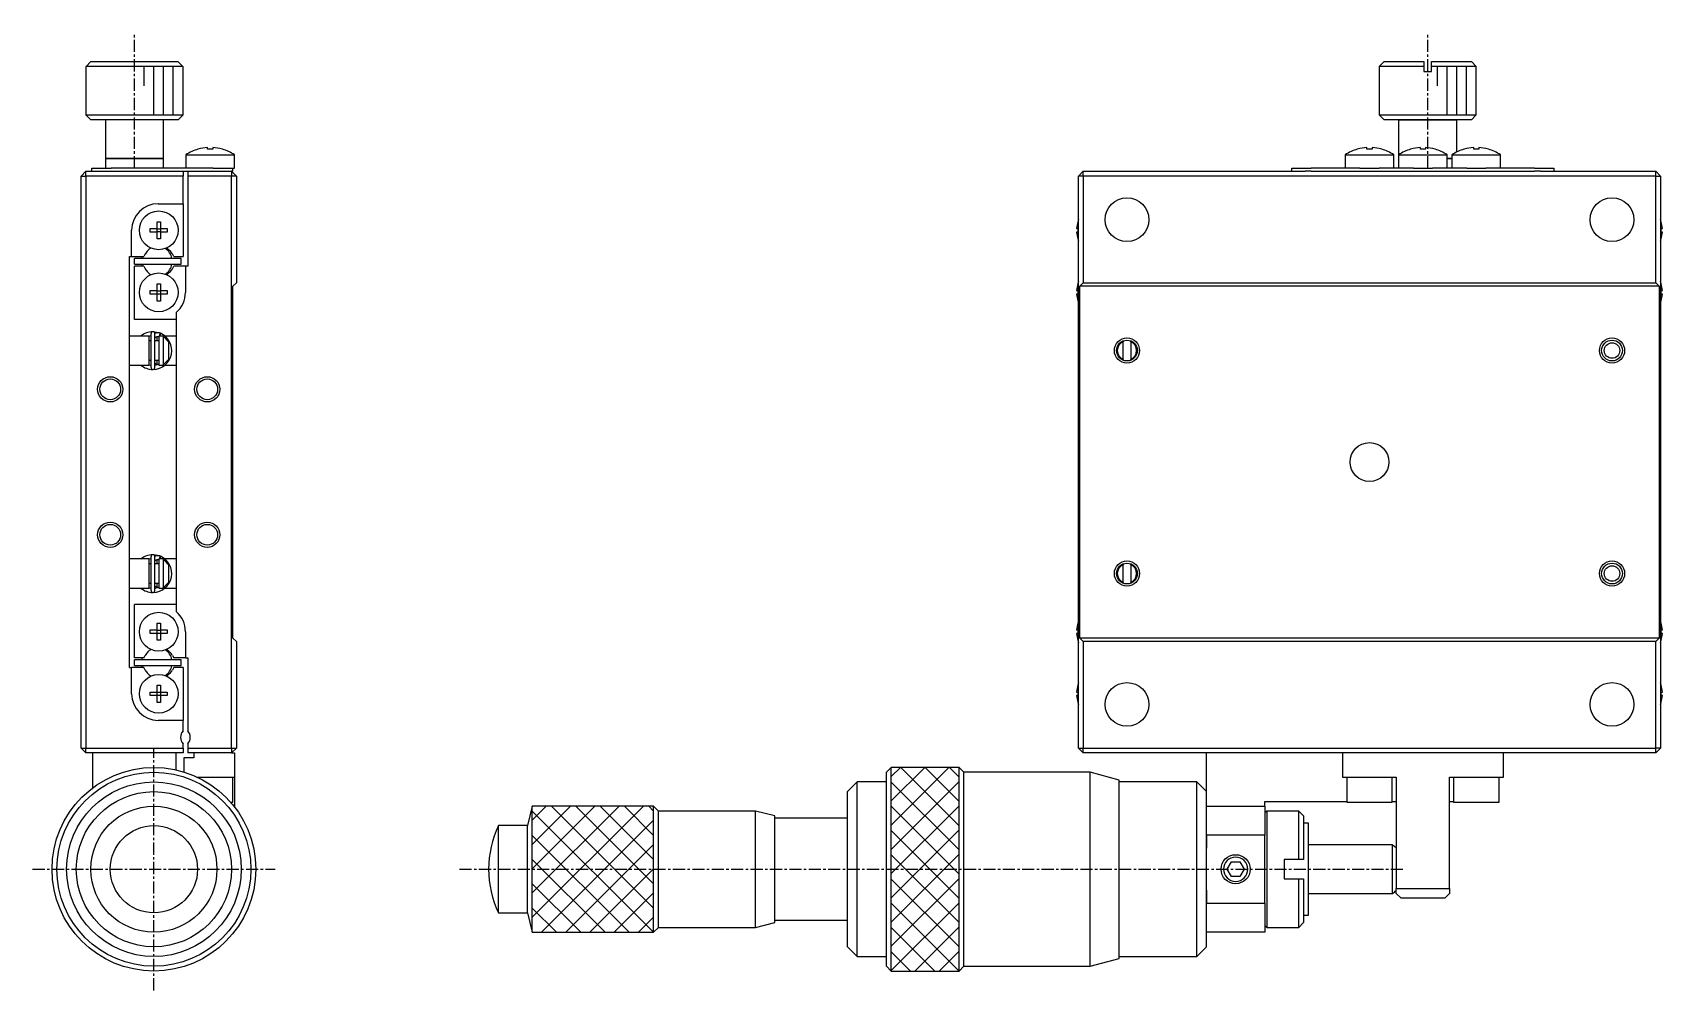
# Model space of a CAD drawing. Extents: x 369 to 725, y 64 to 283.
# Drawn here: x 556.9 to 724.9, y 138.5 to 237.3 of the extents above; entities that cross this region are included whole.
import ezdxf

# ---------------------------------------------------------------- set-up
doc = ezdxf.new("R2010")
doc.units = 0
doc.linetypes.add('CENTER', pattern=[2, 1.25, -0.25, 0.25, -0.25])
doc.layers.get('0').update_dxf_attribs({"linetype": 'CONTINUOUS'})
doc.layers.add('CENTER', color=1, linetype='CENTER')

msp = doc.modelspace()

# ---------------------------------------------------------------- linework, layer by layer
at = {"color": 7, "linetype": 'CONTINUOUS'}
for p, q in [((562.37, 233.85), (562.87, 234.35)), ((572.34, 233.85), (562.37, 233.85)), ((562.37, 233.35), (562.37, 233.85)), ((562.87, 234.35), (571.84, 234.35)), ((571.84, 234.35), (572.34, 233.85)), ((572.34, 233.85), (572.34, 233.35)), ((696.16, 234.35), (695.66, 233.85)), ((695.66, 233.85), (695.66, 228.85)), ((700.26, 233.85), (695.66, 233.85)), ((696.16, 234.35), (700.26, 234.35)), ((700.26, 234.35), (700.26, 233.85)), ((700.26, 233.85), (700.26, 233.35)), ((701.06, 233.85), (701.06, 234.35)), ((701.06, 234.35), (705.16, 234.35)), ((701.06, 233.35), (701.06, 233.85)), ((705.66, 233.85), (701.06, 233.85)), ((705.66, 233.85), (705.16, 234.35)), ((705.66, 228.85), (705.66, 233.85)), ((562.36, 233.35), (562.36, 228.85)), ((562.36, 233.35), (562.37, 233.35)), ((572.34, 233.35), (572.36, 233.35)), ((572.36, 228.85), (572.36, 233.35)), ((700.26, 233.35), (701.06, 233.35)), ((562.36, 228.85), (562.86, 228.35)), ((562.36, 228.85), (572.36, 228.85)), ((571.86, 228.35), (572.36, 228.85)), ((695.66, 228.85), (696.16, 228.35)), ((695.66, 228.85), (705.66, 228.85)), ((705.16, 228.35), (705.66, 228.85)), ((571.86, 228.35), (562.86, 228.35)), ((564.36, 228.35), (564.36, 224.35)), ((570.36, 224.35), (570.36, 228.35)), ((705.16, 228.35), (696.16, 228.35)), ((697.66, 228.35), (696.16, 228.35)), ((697.66, 228.35), (697.66, 224.74)), ((697.66, 228.35), (703.66, 228.35)), ((700.66, 228.35), (697.66, 228.35)), ((703.66, 228.35), (700.66, 228.35)), ((703.66, 225.03), (703.66, 228.35)), ((705.16, 228.35), (703.66, 228.35)), ((573.9, 225.31), (573.89, 225.32)), ((574.9, 225.31), (574.9, 225.48)), ((575.42, 225.31), (574.9, 225.31)), ((575.42, 225.48), (575.42, 225.31)), ((576.42, 225.32), (576.41, 225.31)), ((693.4, 225.31), (693.4, 225.32)), ((694.4, 225.31), (694.4, 225.48)), ((694.92, 225.31), (694.4, 225.31)), ((694.92, 225.48), (694.92, 225.31)), ((695.92, 225.32), (695.92, 225.31)), ((698.9, 225.31), (698.9, 225.32)), ((699.9, 225.31), (699.9, 225.48)), ((700.42, 225.31), (699.9, 225.31)), ((700.42, 225.48), (700.42, 225.31)), ((701.42, 225.32), (701.42, 225.31)), ((704.4, 225.31), (704.4, 225.32)), ((705.4, 225.31), (705.4, 225.48)), ((705.92, 225.31), (705.4, 225.31)), ((705.92, 225.48), (705.92, 225.31)), ((706.92, 225.32), (706.92, 225.31)), ((564.36, 224.35), (564.36, 223.35)), ((570.36, 224.35), (564.36, 224.35)), ((564.36, 224.35), (570.36, 224.35)), ((570.36, 223.35), (570.36, 224.35)), ((572.66, 224.74), (572.66, 223.35)), ((572.66, 224.74), (577.66, 224.74)), ((577.66, 223.35), (577.66, 224.74)), ((692.16, 224.74), (692.16, 223.35)), ((692.16, 224.74), (697.16, 224.74)), ((697.16, 223.35), (697.16, 224.74)), ((697.66, 224.74), (697.66, 223.35)), ((697.66, 224.74), (702.66, 224.74)), ((702.66, 223.35), (702.66, 224.74)), ((703.16, 224.35), (702.66, 224.35)), ((702.66, 224.35), (703.16, 224.35)), ((703.16, 224.74), (703.16, 223.35)), ((703.16, 224.74), (708.16, 224.74)), ((708.16, 223.35), (708.16, 224.74)), ((561.86, 222.55), (562.36, 223.05)), ((561.86, 222.55), (562.36, 222.55)), ((561.86, 163.55), (561.86, 222.55)), ((562.36, 223.05), (572.36, 223.05)), ((562.36, 222.55), (562.36, 223.05)), ((572.36, 222.55), (562.36, 222.55)), ((562.36, 222.55), (562.36, 163.55)), ((562.96, 223.35), (564.96, 223.35)), ((562.96, 223.05), (562.96, 223.35)), ((574.08, 223.35), (564.96, 223.35)), ((572.36, 223.05), (572.36, 222.55)), ((572.36, 223.05), (572.86, 223.05)), ((572.36, 219.7), (572.36, 222.55)), ((572.86, 223.05), (572.86, 222.55)), ((572.86, 223.05), (577.36, 223.05)), ((577.36, 222.55), (572.86, 222.55)), ((572.86, 222.55), (572.86, 213.25)), ((575.46, 223.35), (574.08, 223.35)), ((575.46, 223.35), (577.46, 223.35)), ((577.86, 222.55), (577.36, 223.05)), ((577.36, 223.05), (577.36, 222.55)), ((577.46, 223.05), (577.36, 223.05)), ((577.86, 222.55), (577.36, 222.55)), ((577.36, 163.55), (577.36, 222.55)), ((577.46, 223.35), (577.46, 223.05)), ((577.46, 223.35), (577.66, 223.35)), ((577.86, 222.55), (577.86, 211.55)), ((665.16, 223.05), (664.66, 222.55)), ((665.16, 222.55), (664.66, 222.55)), ((664.66, 163.55), (664.66, 222.55)), ((665.16, 223.05), (688.04, 223.05)), ((665.16, 222.55), (665.16, 223.05)), ((724.16, 222.55), (665.16, 222.55)), ((665.16, 222.55), (665.16, 211.55)), ((686.66, 223.35), (688.66, 223.35)), ((686.66, 223.05), (686.66, 223.35)), ((688.66, 223.05), (688.04, 223.05)), ((693.59, 223.35), (688.66, 223.35)), ((688.66, 223.05), (711.66, 223.05)), ((693.68, 223.35), (693.59, 223.35)), ((693.68, 223.35), (695.64, 223.35)), ((695.74, 223.35), (695.64, 223.35)), ((699.09, 223.35), (695.74, 223.35)), ((699.18, 223.35), (699.09, 223.35)), ((699.18, 223.35), (701.14, 223.35)), ((701.24, 223.35), (701.14, 223.35)), ((704.59, 223.35), (701.24, 223.35)), ((704.68, 223.35), (704.59, 223.35)), ((704.68, 223.35), (706.64, 223.35)), ((706.74, 223.35), (706.64, 223.35)), ((711.66, 223.35), (706.74, 223.35)), ((711.66, 223.35), (713.66, 223.35)), ((712.29, 223.05), (711.66, 223.05)), ((712.29, 223.05), (724.16, 223.05)), ((713.66, 223.35), (713.66, 223.05)), ((724.66, 222.55), (724.16, 223.05)), ((724.16, 222.55), (724.16, 223.05)), ((724.16, 222.55), (724.66, 222.55)), ((724.16, 211.55), (724.16, 222.55)), ((724.66, 222.55), (724.66, 163.55)), ((569.81, 219.7), (572.36, 219.7)), ((572.36, 219.7), (572.36, 214.25)), ((567.06, 214.25), (567.06, 216.95)), ((568.97, 217.13), (569.68, 217.13)), ((568.97, 216.77), (568.97, 217.13)), ((569.68, 216.77), (568.97, 216.77)), ((569.68, 217.13), (569.68, 217.83)), ((569.68, 217.83), (570.04, 217.83)), ((569.69, 217.12), (569.68, 217.13)), ((569.69, 216.78), (569.68, 216.77)), ((569.68, 216.06), (569.68, 216.77)), ((569.69, 216.78), (569.69, 217.12)), ((569.69, 217.12), (570.03, 217.12)), ((570.03, 216.78), (569.69, 216.78)), ((570.03, 217.12), (570.04, 217.13)), ((570.03, 217.12), (570.03, 216.78)), ((570.03, 216.78), (570.04, 216.77)), ((570.04, 217.83), (570.04, 217.13)), ((570.04, 217.13), (570.74, 217.13)), ((570.04, 216.77), (570.04, 216.06)), ((570.74, 216.77), (570.04, 216.77)), ((570.74, 217.13), (570.74, 216.77)), ((664.47, 217.13), (664.59, 217.13)), ((664.59, 216.77), (664.47, 216.77)), ((664.59, 217.84), (664.59, 217.83)), ((664.59, 217.13), (664.59, 216.77)), ((724.73, 217.83), (724.74, 217.84)), ((724.73, 216.77), (724.73, 217.13)), ((724.73, 217.13), (724.85, 217.13)), ((724.85, 216.77), (724.73, 216.77)), ((570.04, 216.06), (569.68, 216.06)), ((664.59, 216.06), (664.59, 216.06)), ((724.74, 216.06), (724.73, 216.06)), ((566.86, 171.85), (566.86, 214.25)), ((566.86, 214.25), (567.06, 214.25)), ((567.06, 214.25), (568.31, 214.25)), ((572.16, 214.05), (567.36, 214.05)), ((567.36, 213.45), (567.36, 214.05)), ((567.36, 213.45), (572.16, 213.45)), ((568.46, 214.51), (568.31, 214.25)), ((571.41, 214.25), (571.26, 214.51)), ((571.41, 214.25), (572.36, 214.25)), ((572.16, 213.45), (572.16, 214.05)), ((568.31, 213.25), (567.36, 213.25)), ((567.36, 207.75), (567.36, 213.25)), ((568.31, 213.25), (568.46, 212.99)), ((571.26, 212.99), (571.41, 213.25)), ((572.61, 213.25), (571.41, 213.25)), ((572.86, 213.25), (572.61, 213.25)), ((572.61, 213.25), (572.61, 210.55)), ((568.97, 210.73), (569.68, 210.73)), ((568.97, 210.37), (568.97, 210.73)), ((569.68, 210.37), (568.97, 210.37)), ((569.68, 210.73), (569.68, 211.43)), ((569.68, 211.43), (570.04, 211.43)), ((569.69, 210.72), (569.68, 210.73)), ((569.69, 210.38), (569.68, 210.37)), ((569.68, 209.66), (569.68, 210.37)), ((569.69, 210.38), (569.69, 210.72)), ((569.69, 210.72), (570.03, 210.72)), ((570.03, 210.38), (569.69, 210.38)), ((570.03, 210.72), (570.04, 210.73)), ((570.03, 210.72), (570.03, 210.38)), ((570.03, 210.38), (570.04, 210.37)), ((570.04, 211.43), (570.04, 210.73)), ((570.04, 210.73), (570.74, 210.73)), ((570.04, 210.37), (570.04, 209.66)), ((570.74, 210.37), (570.04, 210.37)), ((570.74, 210.73), (570.74, 210.37)), ((577.51, 211.2), (577.86, 211.55)), ((577.51, 174.9), (577.51, 211.2)), ((664.47, 210.73), (664.59, 210.73)), ((664.59, 210.37), (664.47, 210.37)), ((664.59, 211.44), (664.59, 211.43)), ((664.59, 210.73), (664.59, 210.37)), ((664.81, 211.2), (665.16, 211.55)), ((724.51, 211.2), (664.81, 211.2)), ((664.81, 174.9), (664.81, 211.2)), ((665.16, 211.55), (724.16, 211.55)), ((724.16, 211.55), (724.51, 211.2)), ((724.51, 211.2), (724.51, 174.9)), ((724.73, 211.43), (724.74, 211.44)), ((724.73, 210.37), (724.73, 210.73)), ((724.73, 210.73), (724.85, 210.73)), ((724.85, 210.37), (724.73, 210.37)), ((570.04, 209.66), (569.68, 209.66)), ((571.66, 208.47), (571.66, 205.62)), ((664.59, 209.66), (664.59, 209.66)), ((724.74, 209.66), (724.73, 209.66)), ((571.66, 207.75), (567.36, 207.75)), ((568.86, 206.05), (566.86, 206.05)), ((568.84, 206.05), (568.86, 206.05)), ((568.86, 206.05), (569.06, 206.09)), ((568.86, 203.05), (568.86, 206.05)), ((569.06, 205.55), (568.86, 205.55)), ((569.06, 206.3), (569.06, 202.8)), ((569.97, 206.36), (569.28, 206.49)), ((569.45, 202.8), (569.45, 206.3)), ((569.86, 205.55), (569.45, 205.55)), ((569.66, 205.99), (569.66, 205.55)), ((569.66, 205.99), (569.66, 205.55)), ((570.36, 206.05), (569.86, 206.05)), ((569.86, 206.05), (569.86, 203.05)), ((569.87, 205.98), (569.88, 205.97)), ((569.96, 206.11), (569.93, 206.05)), ((570.03, 206.33), (569.96, 206.11)), ((570.02, 206.34), (570.02, 206.34)), ((570.02, 206.33), (570.02, 206.34)), ((570.05, 206.32), (570.02, 206.33)), ((570.02, 206.33), (570.02, 206.33)), ((570.36, 205.99), (570.36, 206.05)), ((570.36, 205.99), (570.86, 205.46)), ((570.36, 203.1), (570.36, 205.99)), ((571.66, 206.05), (570.49, 206.05)), ((570.86, 205.46), (570.86, 203.63)), ((571.66, 205.62), (571.66, 203.47)), ((669.26, 205.55), (669.26, 205.46)), ((669.26, 203.63), (669.26, 205.46)), ((670.06, 205.46), (670.06, 205.55)), ((670.06, 205.46), (670.06, 203.63)), ((568.86, 203.55), (569.06, 203.55)), ((569.45, 203.55), (569.86, 203.55)), ((569.66, 203.55), (569.66, 203.11)), ((569.66, 203.55), (569.66, 203.11)), ((570.86, 203.63), (570.36, 203.1)), ((571.66, 203.47), (571.66, 182.62)), ((669.26, 203.63), (669.26, 203.55)), ((670.06, 203.55), (670.06, 203.63)), ((566.86, 203.05), (568.86, 203.05)), ((568.86, 203.04), (568.84, 203.05)), ((569.06, 203), (568.86, 203.04)), ((569.86, 203.11), (569.45, 203)), ((569.86, 203.05), (570.36, 203.05)), ((569.96, 202.74), (570.02, 202.76)), ((570.02, 202.76), (570.04, 202.77)), ((570.03, 202.76), (570.03, 202.76)), ((570.36, 203.05), (570.36, 203.1)), ((570.49, 203.05), (571.66, 203.05)), ((569.06, 183.3), (569.06, 179.8)), ((569.97, 183.36), (569.28, 183.49)), ((569.45, 179.8), (569.45, 183.3)), ((570.03, 183.33), (569.96, 183.11)), ((570.02, 183.34), (570.02, 183.34)), ((570.02, 183.33), (570.02, 183.34)), ((570.02, 183.33), (570.02, 183.33)), ((570.05, 183.32), (570.03, 183.33)), ((568.86, 183.05), (566.86, 183.05)), ((568.84, 183.05), (568.86, 183.05)), ((568.86, 183.05), (569.06, 183.09)), ((568.86, 180.05), (568.86, 183.05)), ((569.06, 182.55), (568.86, 182.55)), ((569.86, 182.55), (569.45, 182.55)), ((569.66, 182.99), (569.66, 182.55)), ((569.66, 182.99), (569.66, 182.55)), ((570.36, 183.05), (569.86, 183.05)), ((569.86, 183.05), (569.86, 180.05)), ((569.87, 182.98), (569.88, 182.97)), ((569.96, 183.11), (569.93, 183.05)), ((570.36, 182.99), (570.36, 183.05)), ((570.36, 182.99), (570.86, 182.46)), ((570.36, 180.1), (570.36, 182.99)), ((571.66, 183.05), (570.49, 183.05)), ((570.86, 182.46), (570.86, 180.63)), ((571.66, 182.62), (571.66, 180.47)), ((669.26, 182.55), (669.26, 182.46)), ((669.26, 180.63), (669.26, 182.46)), ((670.06, 182.46), (670.06, 182.55)), ((670.06, 182.46), (670.06, 180.63)), ((566.86, 180.05), (568.86, 180.05)), ((568.86, 180.04), (568.84, 180.05)), ((568.86, 180.55), (569.06, 180.55)), ((569.06, 180), (568.86, 180.04)), ((569.45, 180.55), (569.86, 180.55)), ((569.86, 180.11), (569.45, 180)), ((569.66, 180.55), (569.66, 180.11)), ((569.66, 180.55), (569.66, 180.11)), ((569.86, 180.05), (570.36, 180.05)), ((569.96, 179.74), (570.02, 179.76)), ((570.02, 179.76), (570.04, 179.77)), ((570.03, 179.76), (570.03, 179.76)), ((570.86, 180.63), (570.36, 180.1)), ((570.36, 180.05), (570.36, 180.1)), ((570.49, 180.05), (571.66, 180.05)), ((571.66, 180.47), (571.66, 177.63)), ((669.26, 180.63), (669.26, 180.55)), ((670.06, 180.55), (670.06, 180.63)), ((571.66, 178.35), (567.36, 178.35)), ((567.36, 172.85), (567.36, 178.35)), ((569.68, 175.73), (569.68, 176.43)), ((569.68, 176.43), (570.04, 176.43)), ((570.04, 176.43), (570.04, 175.73)), ((664.59, 176.44), (664.59, 176.43)), ((724.73, 176.43), (724.74, 176.44)), ((568.97, 175.73), (569.68, 175.73)), ((568.97, 175.37), (568.97, 175.73)), ((569.68, 175.37), (568.97, 175.37)), ((569.69, 175.72), (569.68, 175.73)), ((569.69, 175.38), (569.68, 175.37)), ((569.68, 174.66), (569.68, 175.37)), ((569.69, 175.38), (569.69, 175.72)), ((569.69, 175.72), (570.03, 175.72)), ((570.03, 175.38), (569.69, 175.38)), ((570.03, 175.72), (570.04, 175.73)), ((570.03, 175.72), (570.03, 175.38)), ((570.03, 175.38), (570.04, 175.37)), ((570.04, 175.73), (570.74, 175.73)), ((570.04, 175.37), (570.04, 174.66)), ((570.74, 175.37), (570.04, 175.37)), ((570.74, 175.73), (570.74, 175.37)), ((572.61, 175.55), (572.61, 172.85)), ((577.86, 174.55), (577.51, 174.9)), ((664.47, 175.73), (664.59, 175.73)), ((664.59, 175.37), (664.47, 175.37)), ((664.59, 175.73), (664.59, 175.37)), ((724.51, 174.9), (664.81, 174.9)), ((665.16, 174.55), (664.81, 174.9)), ((724.51, 174.9), (724.16, 174.55)), ((724.73, 175.37), (724.73, 175.73)), ((724.73, 175.73), (724.85, 175.73)), ((724.85, 175.37), (724.73, 175.37)), ((568.31, 172.85), (568.46, 173.11)), ((570.04, 174.66), (569.68, 174.66)), ((571.26, 173.11), (571.41, 172.85)), ((577.86, 174.55), (577.86, 163.55)), ((664.59, 174.66), (664.59, 174.66)), ((665.16, 174.55), (665.16, 163.55)), ((724.16, 174.55), (665.16, 174.55)), ((724.16, 163.55), (724.16, 174.55)), ((724.74, 174.66), (724.73, 174.66)), ((566.86, 171.85), (567.06, 171.85)), ((568.31, 171.85), (567.06, 171.85)), ((567.06, 169.15), (567.06, 171.85)), ((568.31, 172.85), (567.36, 172.85)), ((572.16, 172.65), (567.36, 172.65)), ((567.36, 172.05), (567.36, 172.65)), ((567.36, 172.05), (572.16, 172.05)), ((568.46, 171.59), (568.31, 171.85)), ((571.41, 171.85), (571.26, 171.59)), ((572.61, 172.85), (571.41, 172.85)), ((572.36, 171.85), (571.41, 171.85)), ((572.16, 172.05), (572.16, 172.65)), ((572.36, 171.85), (572.36, 166.4)), ((572.61, 172.85), (572.86, 172.85)), ((572.86, 172.85), (572.86, 165.31)), ((569.68, 169.33), (569.68, 170.03)), ((569.68, 170.03), (570.04, 170.03)), ((570.04, 170.03), (570.04, 169.33)), ((664.59, 170.04), (664.59, 170.03)), ((724.73, 170.03), (724.74, 170.04)), ((568.97, 169.33), (569.68, 169.33)), ((568.97, 168.97), (568.97, 169.33)), ((569.68, 168.97), (568.97, 168.97)), ((569.69, 169.32), (569.68, 169.33)), ((569.69, 168.98), (569.68, 168.97)), ((569.68, 168.26), (569.68, 168.97)), ((570.04, 168.26), (569.68, 168.26)), ((569.69, 168.98), (569.69, 169.32)), ((569.69, 169.32), (570.03, 169.32)), ((570.03, 168.98), (569.69, 168.98)), ((570.03, 169.32), (570.04, 169.33)), ((570.03, 169.32), (570.03, 168.98)), ((570.03, 168.98), (570.04, 168.97)), ((570.04, 169.33), (570.74, 169.33)), ((570.04, 168.97), (570.04, 168.26)), ((570.74, 168.97), (570.04, 168.97)), ((570.74, 169.33), (570.74, 168.97)), ((664.47, 169.33), (664.59, 169.33)), ((664.59, 168.97), (664.47, 168.97)), ((664.59, 169.33), (664.59, 168.97)), ((664.59, 168.26), (664.59, 168.26)), ((724.73, 168.97), (724.73, 169.33)), ((724.73, 169.33), (724.85, 169.33)), ((724.85, 168.97), (724.73, 168.97)), ((724.74, 168.26), (724.73, 168.26)), ((572.36, 166.4), (569.81, 166.4)), ((572.36, 165.31), (572.36, 166.4)), ((561.86, 163.55), (562.36, 163.05)), ((561.86, 163.55), (562.36, 163.55)), ((562.36, 163.05), (562.36, 163.55)), ((562.36, 163.55), (572.36, 163.55)), ((572.36, 163.05), (562.36, 163.05)), ((563.06, 159.45), (563.06, 163.05)), ((571.66, 161.29), (571.66, 163.05)), ((572.36, 163.55), (572.36, 163.99)), ((572.36, 163.55), (572.36, 163.05)), ((572.86, 163.99), (572.86, 163.55)), ((572.86, 163.55), (572.86, 163.05)), ((572.86, 163.55), (577.36, 163.55)), ((577.36, 163.05), (572.86, 163.05)), ((573.46, 163.05), (573.46, 162.55)), ((577.36, 163.55), (577.36, 163.05)), ((577.36, 163.05), (577.86, 163.55)), ((577.36, 163.55), (577.86, 163.55)), ((577.36, 163.05), (577.66, 163.05)), ((577.66, 163.05), (577.66, 160.55)), ((664.66, 163.55), (665.16, 163.05)), ((664.66, 163.55), (665.16, 163.55)), ((665.16, 163.05), (665.16, 163.55)), ((665.16, 163.55), (724.16, 163.55)), ((691.86, 163.05), (665.16, 163.05)), ((677.86, 158.71), (677.86, 163.05)), ((708.46, 163.05), (691.86, 163.05)), ((691.86, 163.05), (691.86, 160.55)), ((724.16, 163.05), (708.46, 163.05)), ((708.46, 160.55), (708.46, 163.05)), ((724.16, 163.05), (724.66, 163.55)), ((724.66, 163.55), (724.16, 163.55)), ((724.16, 163.05), (724.16, 163.55)), ((572.46, 162.55), (572.46, 161.08)), ((573.46, 162.55), (572.46, 162.55)), ((645.36, 161.55), (644.86, 161.05)), ((652.36, 161.55), (645.36, 161.55)), ((645.36, 151.16), (645.36, 161.55)), ((652.86, 161.05), (652.36, 161.55)), ((652.36, 151.16), (652.36, 161.55)), ((573.83, 160.55), (577.66, 160.55)), ((577.51, 157.95), (577.51, 160.55)), ((577.66, 160.55), (577.66, 157.48)), ((641.86, 160.05), (640.86, 159.05)), ((644.86, 160.05), (641.86, 160.05)), ((641.86, 151.14), (641.86, 160.05)), ((644.86, 151.16), (644.86, 161.05)), ((665.86, 161.05), (652.86, 161.05)), ((652.86, 151.16), (652.86, 161.05)), ((668.86, 160.25), (665.86, 161.05)), ((665.86, 151.16), (665.86, 161.05)), ((668.86, 151.15), (668.86, 160.25)), ((676.86, 160.05), (668.86, 160.05)), ((677.86, 159.05), (676.86, 160.05)), ((676.86, 151.14), (676.86, 160.05)), ((691.86, 160.55), (697.41, 160.55)), ((692.31, 160.55), (692.31, 157.95)), ((697.01, 157.95), (697.01, 160.55)), ((697.41, 160.55), (697.41, 149.05)), ((702.91, 149.05), (702.91, 160.55)), ((702.91, 160.55), (708.46, 160.55)), ((703.31, 160.55), (703.31, 157.95)), ((708.01, 157.95), (708.01, 160.55)), ((577.27, 157.95), (577.51, 157.95)), ((640.86, 151.13), (640.86, 159.05)), ((677.86, 157.55), (677.86, 158.71)), ((683.86, 157.55), (683.86, 158.05)), ((683.86, 158.05), (692.31, 158.05)), ((692.31, 157.95), (697.01, 157.95)), ((697.01, 158.05), (697.41, 158.05)), ((702.91, 158.05), (703.31, 158.05)), ((703.31, 157.95), (708.01, 157.95)), ((608.36, 157.55), (607.86, 155.55)), ((620.86, 157.55), (608.36, 157.55)), ((608.36, 151.12), (608.36, 157.55)), ((621.36, 157.05), (620.86, 157.55)), ((620.86, 151.12), (620.86, 157.55)), ((631.36, 157.05), (621.36, 157.05)), ((621.36, 151.11), (621.36, 157.05)), ((633.36, 156.55), (631.36, 157.05)), ((631.36, 151.11), (631.36, 157.05)), ((633.36, 151.11), (633.36, 156.55)), ((640.86, 156.3), (633.36, 156.3)), ((677.86, 157.55), (683.86, 157.55)), ((677.86, 157.45), (677.86, 157.55)), ((677.86, 157.45), (677.86, 157.55)), ((677.86, 155.85), (677.86, 157.45)), ((683.86, 157.55), (683.86, 154.55)), ((684.06, 157.05), (683.86, 156.85)), ((687.36, 157.05), (684.06, 157.05)), ((684.06, 157.05), (684.06, 151.05)), ((687.86, 156.55), (687.36, 157.05)), ((687.36, 152.05), (687.36, 157.05)), ((687.86, 156.55), (687.86, 155.8)), ((687.86, 156.55), (687.86, 152.05)), ((607.86, 155.55), (604.87, 155.55)), ((604.87, 151.1), (604.87, 155.55)), ((607.86, 151.1), (607.86, 155.55)), ((677.86, 154.55), (677.86, 155.85)), ((677.86, 154.55), (677.86, 155.85)), ((688.36, 155.8), (687.86, 155.8)), ((688.36, 151.1), (688.36, 155.8)), ((677.86, 154.55), (677.86, 153.22)), ((683.86, 154.55), (677.86, 154.55)), ((677.86, 153.22), (677.86, 154.55)), ((677.86, 148.88), (677.86, 153.22)), ((683.86, 147.55), (683.86, 154.55)), ((697.02, 153.55), (688.36, 153.55)), ((697.02, 151.08), (697.02, 153.55)), ((680, 151.05), (680.43, 151.8)), ((680.43, 151.8), (681.29, 151.8)), ((681.29, 151.8), (681.73, 151.05)), ((687.36, 152.05), (685.86, 152.05)), ((685.86, 152.05), (685.86, 150.05)), ((687.86, 152.05), (687.36, 152.05)), ((604.87, 146.55), (604.87, 151.1)), ((607.86, 146.55), (607.86, 151.1)), ((608.36, 144.55), (608.36, 151.12)), ((620.86, 144.55), (620.86, 151.12)), ((621.36, 145.05), (621.36, 151.11)), ((631.36, 145.05), (631.36, 151.11)), ((633.36, 145.55), (633.36, 151.11)), ((640.86, 143.05), (640.86, 151.13)), ((641.86, 142.05), (641.86, 151.14)), ((644.86, 141.05), (644.86, 151.16)), ((645.36, 140.55), (645.36, 151.16)), ((652.36, 140.55), (652.36, 151.16)), ((652.86, 141.05), (652.86, 151.16)), ((665.86, 141.05), (665.86, 151.16)), ((668.86, 141.85), (668.86, 151.15)), ((676.86, 142.05), (676.86, 151.14)), ((680.43, 150.3), (680, 151.05)), ((681.29, 150.3), (680.43, 150.3)), ((681.73, 151.05), (681.29, 150.3)), ((684.06, 151.05), (684.06, 145.05)), ((685.86, 150.05), (687.36, 150.05)), ((687.36, 150.05), (687.86, 150.05)), ((687.36, 145.05), (687.36, 150.05)), ((687.86, 150.05), (687.86, 145.55)), ((688.36, 146.3), (688.36, 151.1)), ((697.02, 148.55), (697.02, 151.08)), ((677.86, 148.88), (677.86, 147.55)), ((677.86, 147.55), (677.86, 148.88)), ((688.36, 148.55), (697.02, 148.55)), ((697.41, 148.55), (697.41, 149.05)), ((697.41, 149.05), (702.91, 149.05)), ((697.41, 148.55), (697.91, 148.05)), ((702.41, 148.05), (697.91, 148.05)), ((702.41, 148.05), (702.91, 148.55)), ((702.91, 149.05), (702.91, 148.55)), ((604.87, 146.55), (607.86, 146.55)), ((607.86, 146.55), (608.36, 144.55)), ((677.86, 146.25), (677.86, 147.55)), ((677.86, 147.55), (683.86, 147.55)), ((677.86, 146.25), (677.86, 147.55)), ((677.86, 144.65), (677.86, 146.25)), ((683.86, 147.55), (683.86, 144.55)), ((687.86, 146.3), (688.36, 146.3)), ((687.86, 146.3), (687.86, 146.21)), ((687.86, 146.21), (687.86, 145.55)), ((608.36, 144.55), (620.86, 144.55)), ((620.86, 144.55), (621.36, 145.05)), ((621.36, 145.05), (631.36, 145.05)), ((631.36, 145.05), (633.36, 145.55)), ((633.36, 145.8), (640.86, 145.8)), ((677.86, 144.55), (677.86, 144.65)), ((677.86, 144.55), (677.86, 144.65)), ((683.86, 144.55), (677.86, 144.55)), ((677.86, 143.05), (677.86, 144.55)), ((683.86, 145.25), (684.06, 145.05)), ((684.06, 145.05), (687.36, 145.05)), ((687.36, 145.05), (687.86, 145.55)), ((640.86, 143.05), (641.86, 142.05)), ((676.86, 142.05), (677.86, 143.05)), ((641.86, 142.05), (644.86, 142.05)), ((665.86, 141.05), (668.86, 141.85)), ((668.86, 142.05), (676.86, 142.05)), ((644.86, 141.05), (645.36, 140.55)), ((645.36, 140.55), (652.36, 140.55)), ((652.36, 140.55), (652.86, 141.05)), ((652.86, 141.05), (665.86, 141.05))]:
    msp.add_line(p, q, dxfattribs=at)
at = {"color": 3, "linetype": 'CONTINUOUS'}
for p, q in [((568.36, 231.85), (568.36, 233.85)), ((569.36, 228.85), (569.36, 233.85)), ((570.36, 228.85), (570.36, 233.85)), ((571.36, 228.85), (571.36, 233.85)), ((701.66, 231.85), (701.66, 233.85)), ((702.66, 228.85), (702.66, 233.85)), ((703.66, 228.85), (703.66, 233.85)), ((704.66, 228.85), (704.66, 233.85)), ((651.31, 161.55), (645.36, 155.6)), ((648.81, 161.55), (645.36, 158.1)), ((646.31, 161.55), (645.36, 160.6)), ((652.36, 155.54), (646.36, 161.55)), ((652.36, 158.04), (648.86, 161.55)), ((652.36, 160.54), (651.36, 161.55)), ((652.36, 160.1), (645.36, 153.1)), ((652.36, 153.04), (645.36, 160.04)), ((619.81, 157.55), (608.36, 146.1)), ((617.31, 157.55), (608.36, 148.6)), ((614.81, 157.55), (608.36, 151.1)), ((612.31, 157.55), (608.36, 153.6)), ((609.81, 157.55), (608.36, 156.1)), ((620.86, 144.55), (608.36, 157.04)), ((620.86, 147.04), (610.36, 157.55)), ((620.86, 149.54), (612.86, 157.55)), ((620.86, 152.04), (615.36, 157.55)), ((620.86, 154.54), (617.86, 157.55)), ((620.86, 157.04), (620.36, 157.55)), ((652.36, 157.6), (645.36, 150.6)), ((652.36, 150.54), (645.36, 157.54)), ((620.86, 156.1), (609.31, 144.55)), ((652.36, 155.1), (645.36, 148.1)), ((652.36, 148.04), (645.36, 155.04)), ((618.36, 144.55), (608.36, 154.54)), ((620.86, 153.6), (611.81, 144.55)), ((615.86, 144.55), (608.36, 152.04)), ((652.36, 152.6), (645.36, 145.6)), ((652.36, 145.54), (645.36, 152.54)), ((613.36, 144.55), (608.36, 149.54)), ((620.86, 151.1), (614.31, 144.55)), ((652.36, 150.1), (645.36, 143.1)), ((652.36, 143.04), (645.36, 150.04)), ((620.86, 148.6), (616.81, 144.55)), ((610.86, 144.55), (608.36, 147.04)), ((652.36, 147.6), (645.36, 140.6)), ((652.36, 140.55), (645.36, 147.54)), ((620.86, 146.1), (619.31, 144.55)), ((649.86, 140.55), (645.36, 145.04)), ((652.36, 145.1), (647.81, 140.55)), ((647.36, 140.55), (645.36, 142.54)), ((652.36, 142.6), (650.31, 140.55))]:
    msp.add_line(p, q, dxfattribs=at)
at = {"color": 7, "linetype": 'CONTINUOUS'}
for points in [[(570.02, 206.34), (569.99, 206.35), (569.96, 206.36), (569.93, 206.37), (569.89, 206.38), (569.86, 206.38), (569.82, 206.39), (569.79, 206.39), (569.76, 206.39), (569.72, 206.39), (569.69, 206.39), (569.65, 206.38), (569.62, 206.38), (569.59, 206.37), (569.55, 206.36), (569.52, 206.35), (569.49, 206.34), (569.46, 206.33), (569.45, 206.32)], [(569.45, 205.7), (569.45, 205.71), (569.45, 205.73), (569.45, 205.74), (569.46, 205.76), (569.46, 205.77), (569.46, 205.78), (569.47, 205.8), (569.47, 205.81), (569.48, 205.83), (569.49, 205.84), (569.49, 205.85), (569.5, 205.87), (569.51, 205.88), (569.52, 205.89), (569.53, 205.9), (569.54, 205.91), (569.55, 205.92), (569.56, 205.93), (569.57, 205.94), (569.59, 205.95), (569.6, 205.96), (569.61, 205.97), (569.62, 205.97), (569.64, 205.98), (569.65, 205.98), (569.67, 205.99), (569.68, 205.99), (569.7, 206), (569.71, 206), (569.73, 206), (569.74, 206), (569.76, 206), (569.77, 206), (569.79, 206), (569.8, 206), (569.82, 205.99), (569.83, 205.99), (569.85, 205.99), (569.86, 205.98), (569.87, 205.98)], [(569.92, 206.05), (569.93, 206.06), (569.93, 206.07), (569.94, 206.09), (569.95, 206.1), (569.95, 206.11), (569.96, 206.13), (569.97, 206.14), (569.97, 206.16), (569.98, 206.17), (569.98, 206.19), (569.99, 206.2), (569.99, 206.21), (570, 206.23), (570, 206.24), (570.01, 206.25), (570.01, 206.27), (570.02, 206.28), (570.02, 206.29), (570.02, 206.3), (570.02, 206.31), (570.02, 206.31), (570.02, 206.32), (570.02, 206.33), (570.02, 206.33)], [(569.87, 203.12), (569.85, 203.11), (569.84, 203.11), (569.82, 203.1), (569.81, 203.1), (569.79, 203.1), (569.78, 203.1), (569.76, 203.09), (569.75, 203.09), (569.73, 203.1), (569.72, 203.1), (569.7, 203.1), (569.69, 203.1), (569.68, 203.1), (569.66, 203.11), (569.65, 203.11), (569.63, 203.12), (569.62, 203.13), (569.61, 203.13), (569.59, 203.14), (569.58, 203.15), (569.57, 203.16), (569.56, 203.17), (569.55, 203.18), (569.53, 203.19), (569.52, 203.2), (569.52, 203.21), (569.51, 203.22), (569.5, 203.24), (569.49, 203.25), (569.48, 203.26), (569.48, 203.28), (569.47, 203.29), (569.47, 203.3), (569.46, 203.32), (569.46, 203.33), (569.46, 203.35), (569.45, 203.36), (569.45, 203.38), (569.45, 203.39), (569.45, 203.4)], [(570.02, 183.34), (569.99, 183.35), (569.96, 183.36), (569.93, 183.37), (569.89, 183.38), (569.86, 183.38), (569.82, 183.39), (569.79, 183.39), (569.76, 183.39), (569.72, 183.39), (569.69, 183.39), (569.65, 183.38), (569.62, 183.38), (569.59, 183.37), (569.55, 183.36), (569.52, 183.35), (569.49, 183.34), (569.46, 183.33), (569.45, 183.32)], [(569.92, 183.05), (569.93, 183.06), (569.93, 183.07), (569.94, 183.09), (569.95, 183.1), (569.95, 183.11), (569.96, 183.13), (569.97, 183.14), (569.97, 183.16), (569.98, 183.17), (569.98, 183.19), (569.99, 183.2), (569.99, 183.21), (570, 183.23), (570, 183.24), (570.01, 183.25), (570.01, 183.27), (570.02, 183.28), (570.02, 183.29), (570.02, 183.3), (570.02, 183.31), (570.02, 183.31), (570.02, 183.32), (570.02, 183.33), (570.02, 183.33)], [(569.45, 182.7), (569.45, 182.71), (569.45, 182.73), (569.45, 182.74), (569.46, 182.76), (569.46, 182.77), (569.46, 182.78), (569.47, 182.8), (569.47, 182.81), (569.48, 182.83), (569.49, 182.84), (569.49, 182.85), (569.5, 182.87), (569.51, 182.88), (569.52, 182.89), (569.53, 182.9), (569.54, 182.91), (569.55, 182.92), (569.56, 182.93), (569.57, 182.94), (569.59, 182.95), (569.6, 182.96), (569.61, 182.97), (569.62, 182.97), (569.64, 182.98), (569.65, 182.98), (569.67, 182.99), (569.68, 182.99), (569.7, 183), (569.71, 183), (569.73, 183), (569.74, 183), (569.76, 183), (569.77, 183), (569.79, 183), (569.8, 183), (569.82, 182.99), (569.83, 182.99), (569.85, 182.99), (569.86, 182.98), (569.87, 182.98)], [(569.87, 180.12), (569.85, 180.11), (569.84, 180.11), (569.82, 180.1), (569.81, 180.1), (569.79, 180.1), (569.78, 180.1), (569.76, 180.09), (569.75, 180.09), (569.73, 180.1), (569.72, 180.1), (569.7, 180.1), (569.69, 180.1), (569.68, 180.1), (569.66, 180.11), (569.65, 180.11), (569.63, 180.12), (569.62, 180.13), (569.61, 180.13), (569.59, 180.14), (569.58, 180.15), (569.57, 180.16), (569.56, 180.17), (569.55, 180.18), (569.53, 180.19), (569.52, 180.2), (569.52, 180.21), (569.51, 180.22), (569.5, 180.24), (569.49, 180.25), (569.48, 180.26), (569.48, 180.28), (569.47, 180.29), (569.47, 180.3), (569.46, 180.32), (569.46, 180.33), (569.46, 180.35), (569.45, 180.36), (569.45, 180.38), (569.45, 180.39), (569.45, 180.4)]]:
    msp.add_lwpolyline(points, dxfattribs=at)
for centre, radius in [((669.66, 218.05), 2.25), ((719.66, 218.05), 2.25), ((569.86, 216.95), 2), ((569.86, 210.55), 2), ((669.66, 204.55), 1.07), ((719.66, 204.55), 1.07), ((719.66, 204.55), 0.8), ((564.86, 200.55), 1.07), ((574.86, 200.55), 1.07), ((694.66, 193.05), 2), ((564.86, 185.55), 1.07), ((574.86, 185.55), 1.07), ((669.66, 181.55), 1.07), ((719.66, 181.55), 1.07), ((719.66, 181.55), 0.8), ((569.86, 175.55), 2), ((569.86, 169.15), 2), ((669.66, 168.05), 2.25), ((719.66, 168.05), 2.25), ((569.36, 151.05), 10.5), ((569.36, 151.05), 10), ((569.36, 151.05), 9), ((569.36, 151.05), 8), ((569.36, 151.05), 6.5), ((569.36, 151.05), 4.5)]:
    msp.add_circle(centre, radius, dxfattribs=at)
at = {"color": 3, "linetype": 'CONTINUOUS'}
for centre, radius in [((669.66, 204.55), 1.3), ((719.66, 204.55), 1.3), ((564.86, 200.55), 1.3), ((574.86, 200.55), 1.3), ((564.86, 185.55), 1.3), ((574.86, 185.55), 1.3), ((669.66, 181.55), 1.3), ((719.66, 181.55), 1.3), ((680.86, 151.05), 1.5)]:
    msp.add_circle(centre, radius, dxfattribs=at)
at = {"color": 7, "linetype": 'CONTINUOUS'}
for centre, radius, start, end in [((575.16, 221), 4.5, 106.2858, 123.749), ((575.16, 221), 4.49, 93.3178, 106.2694), ((575.16, 221), 4.49, 73.7306, 86.6822), ((575.16, 221), 4.5, 56.251, 73.7142), ((694.66, 221), 4.5, 106.2858, 123.749), ((694.66, 221), 4.49, 93.3178, 106.2694), ((694.66, 221), 4.49, 73.7306, 86.6822), ((694.66, 221), 4.5, 56.251, 73.7142), ((700.16, 221), 4.5, 106.2858, 123.749), ((700.16, 221), 4.49, 93.3178, 106.2694), ((700.16, 221), 4.49, 73.7306, 86.6822), ((700.16, 221), 4.5, 56.251, 73.7142), ((705.66, 221), 4.5, 106.2858, 123.749), ((705.66, 221), 4.49, 93.3178, 106.2694), ((705.66, 221), 4.49, 73.7306, 86.6822), ((705.66, 221), 4.5, 56.251, 73.7142), ((569.81, 216.95), 2.75, 90, 180), ((667.66, 216.95), 3.19, 163.8933, 176.7703), ((667.66, 216.95), 3.19, 183.2297, 196.1067), ((667.66, 216.95), 3.2, 159.6359, 163.8775), ((721.66, 216.95), 3.2, 16.1225, 20.3641), ((721.66, 216.95), 3.19, 3.2297, 16.1067), ((721.66, 216.95), 3.19, 343.8933, 356.7703), ((569.97, 213.63), 1.75, 121.8815, 135), ((569.66, 213.75), 1.59, 10.893, 56.2459), ((569.74, 213.63), 1.75, 45, 58.1185), ((667.66, 216.95), 3.2, 196.1225, 200.3641), ((721.66, 216.95), 3.2, 339.6359, 343.8775), ((569.66, 213.75), 1.59, 161.6416, 169.107), ((569.66, 213.75), 1.59, 190.8931, 198.3585), ((569.97, 213.63), 1.75, 135, 150), ((569.66, 213.75), 1.59, 303.754, 349.1069), ((569.74, 213.63), 1.75, 30, 45), ((569.97, 213.86), 1.75, 210, 225), ((569.97, 213.86), 1.75, 225, 238.1185), ((569.74, 213.86), 1.75, 301.8815, 315), ((569.74, 213.86), 1.75, 315, 330), ((569.86, 210.55), 2.75, 310.8852, 0), ((667.66, 210.55), 3.19, 163.8933, 176.7703), ((667.66, 210.55), 3.19, 183.2297, 196.1067), ((667.66, 210.55), 3.2, 159.6359, 163.8775), ((721.66, 210.55), 3.2, 16.1225, 20.3641), ((721.66, 210.55), 3.19, 3.2297, 16.1067), ((721.66, 210.55), 3.19, 343.8933, 356.7703), ((667.66, 210.55), 3.2, 196.1225, 200.3641), ((721.66, 210.55), 3.2, 339.6359, 343.8775), ((569.26, 204.54), 1.95, 90.7247, 129.4262), ((569.26, 206.3), 0.195, 0, 180), ((569.26, 204.55), 1.94, 270.7347, 66.8395), ((669.66, 204.55), 1, 113.5782, 246.4218), ((669.66, 204.55), 1, 293.5782, 66.4218), ((569.26, 204.54), 1.94, 230.4691, 269.2862), ((569.26, 202.8), 0.195, 180, 0), ((569.26, 181.54), 1.95, 90.7247, 129.4262), ((569.26, 183.3), 0.195, 0, 180), ((569.26, 181.55), 1.94, 270.7347, 66.8395), ((669.66, 181.55), 1, 113.5782, 246.4218), ((669.66, 181.55), 1, 293.5782, 66.4218), ((569.26, 181.54), 1.94, 230.4691, 269.2862), ((569.26, 179.8), 0.195, 180, 0), ((569.86, 175.55), 2.75, 0, 49.1148), ((667.66, 175.55), 3.19, 163.8933, 176.7703), ((667.66, 175.55), 3.2, 159.6359, 163.8775), ((721.66, 175.55), 3.2, 16.1225, 20.3641), ((721.66, 175.55), 3.19, 3.2297, 16.1067), ((667.66, 175.55), 3.19, 183.2297, 196.1067), ((721.66, 175.55), 3.19, 343.8933, 356.7703), ((569.97, 172.23), 1.75, 135, 150), ((569.97, 172.23), 1.75, 121.8815, 135), ((569.66, 172.35), 1.59, 10.893, 56.2459), ((569.74, 172.23), 1.75, 45, 58.1185), ((569.74, 172.23), 1.75, 30, 45), ((667.66, 175.55), 3.2, 196.1225, 200.3641), ((721.66, 175.55), 3.2, 339.6359, 343.8775), ((569.66, 172.35), 1.59, 161.6416, 169.107), ((569.66, 172.35), 1.59, 190.8931, 198.3585), ((569.97, 172.46), 1.75, 210, 225), ((569.66, 172.35), 1.59, 303.754, 349.1069), ((569.74, 172.46), 1.75, 315, 330), ((569.97, 172.46), 1.75, 225, 238.1185), ((569.74, 172.46), 1.75, 301.8815, 315), ((667.66, 169.15), 3.19, 163.8933, 176.7703), ((667.66, 169.15), 3.2, 159.6359, 163.8775), ((721.66, 169.15), 3.2, 16.1225, 20.3641), ((721.66, 169.15), 3.19, 3.2297, 16.1067), ((569.81, 169.15), 2.75, 180, 270), ((667.66, 169.15), 3.19, 183.2297, 196.1067), ((667.66, 169.15), 3.2, 196.1225, 200.3641), ((721.66, 169.15), 3.2, 339.6359, 343.8775), ((721.66, 169.15), 3.19, 343.8933, 356.7703), ((573.11, 164.65), 1, 138.5904, 221.4096), ((572.11, 164.65), 1, 318.5904, 41.4096), ((614.36, 151.05), 10.5, 154.6231, 180), ((695.36, 151.05), 3, 46.8953, 56.4427), ((680.86, 151.05), 1.25, 90, 270), ((680.86, 151.05), 1.25, 270, 90), ((614.36, 151.05), 10.5, 180, 205.3769), ((695.36, 151.05), 3, 303.5573, 313.1047)]:
    msp.add_arc(centre, radius, start, end, dxfattribs=at)
at = {"color": 3, "linetype": 'CONTINUOUS'}
for start, end in [(90, 270), (270, 90)]:
    msp.add_arc((680.86, 151.05), 1.25, start, end, dxfattribs=at)
at = {"layer": 'CENTER', "color": 1, "linetype": 'CENTER'}
for p, q in [((567.36, 223.35), (567.36, 237.35)), ((700.66, 223.35), (700.66, 237.35)), ((569.36, 138.55), (569.36, 163.55)), ((556.86, 151.05), (581.86, 151.05)), ((600.86, 151.05), (698.36, 151.05))]:
    msp.add_line(p, q, dxfattribs=at)

doc.saveas('drawing.dxf')
